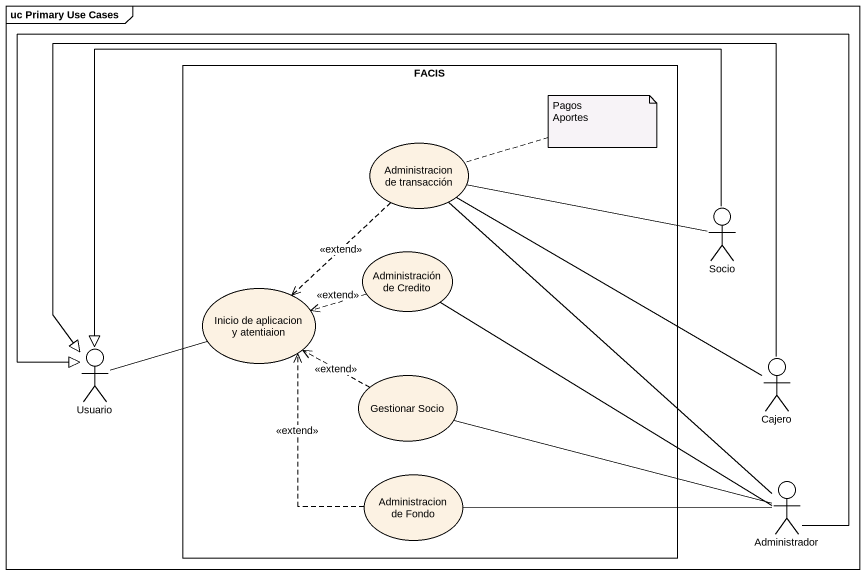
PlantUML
@startuml
mainframe uc Primary Use Cases
rectangle FACIS {
  usecase "Administracion de transacción" as Administracion_de
  usecase "Administración de Credito" as Administración_de_Credito
  usecase "Inicio de aplicacion y atentiaion" as Inicio_de_aplicacion_y
  usecase "Gestionar Socio" as Gestionar_Socio
  usecase "Administracion de Fondo" as Administracion_de_Fondo
}
actor Socio
actor Usuario
actor Cajero
actor Administrador
Administracion_de ..> Inicio_de_aplicacion_y : <<extend>>
Socio -left- Administracion_de
Socio -left-|> Usuario
Administración_de_Credito .left.> Inicio_de_aplicacion_y : <<extend>>
Usuario -right- Inicio_de_aplicacion_y
Gestionar_Socio .left.> Inicio_de_aplicacion_y : <<extend>>
Cajero -up- Administracion_de
Cajero -left-|> Usuario
Administracion_de_Fondo .up.> Inicio_de_aplicacion_y : <<extend>>
Administrador -up- Administracion_de
Administrador -up- Administración_de_Credito
Administrador -left-|> Usuario
Administrador -left- Gestionar_Socio
Administrador -left- Administracion_de_Fondo
note right of Administracion_de
  Pagos
  Aportes
end note
@enduml
